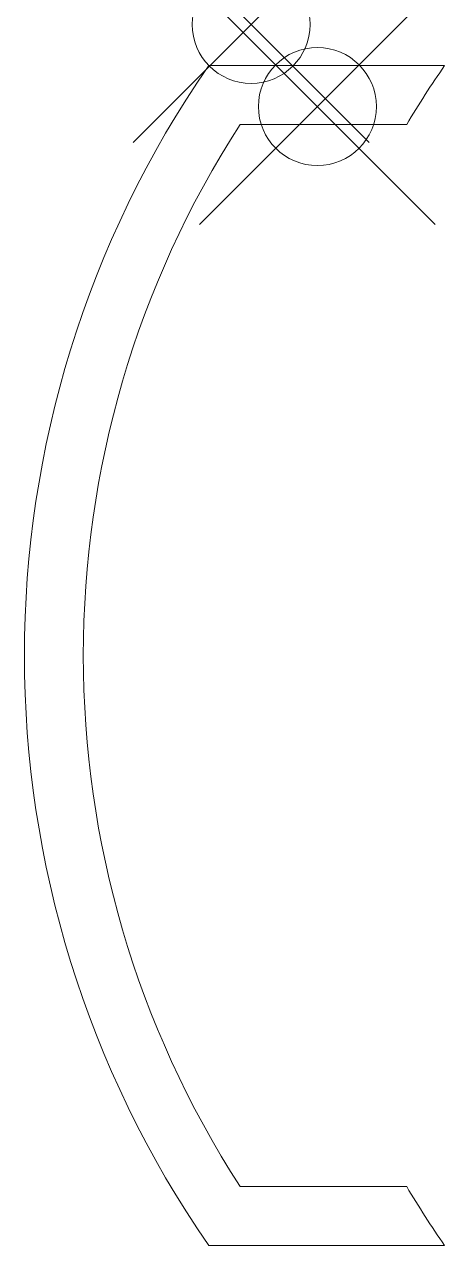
# Model space of a CAD drawing. Header units: millimetres. Extents: x 32.2 to 35.8, y 23 to 33.3.
import ezdxf

# ---------------------------------------------------------------- set-up
doc = ezdxf.new("R2010")
doc.units = ezdxf.units.MM
doc.header["$PDMODE"] = 35
doc.layers.get('0').update_dxf_attribs({"lineweight": 0})

msp = doc.modelspace()

# ---------------------------------------------------------------- linework, layer by layer
at = {"color": 4, "lineweight": 0, "true_color": 0x00ffff}
msp.add_lwpolyline([(33.782, 23), (35.782, 23, -0.016943), (35.46, 23.5), (34.048, 23.5, -0.295556), (34.048, 32.5), (35.46, 32.5, -0.016943), (35.782, 33), (33.782, 33, 0.31265)], format="xyb", close=True, dxfattribs=at)
at = {"color": 3, "true_color": 0x00ff00}
msp.add_point((34.141, 33.348), dxfattribs=at)
at = {"color": 2, "true_color": 0xffff00}
msp.add_point((34.703, 32.652), dxfattribs=at)

doc.saveas('drawing.dxf')
